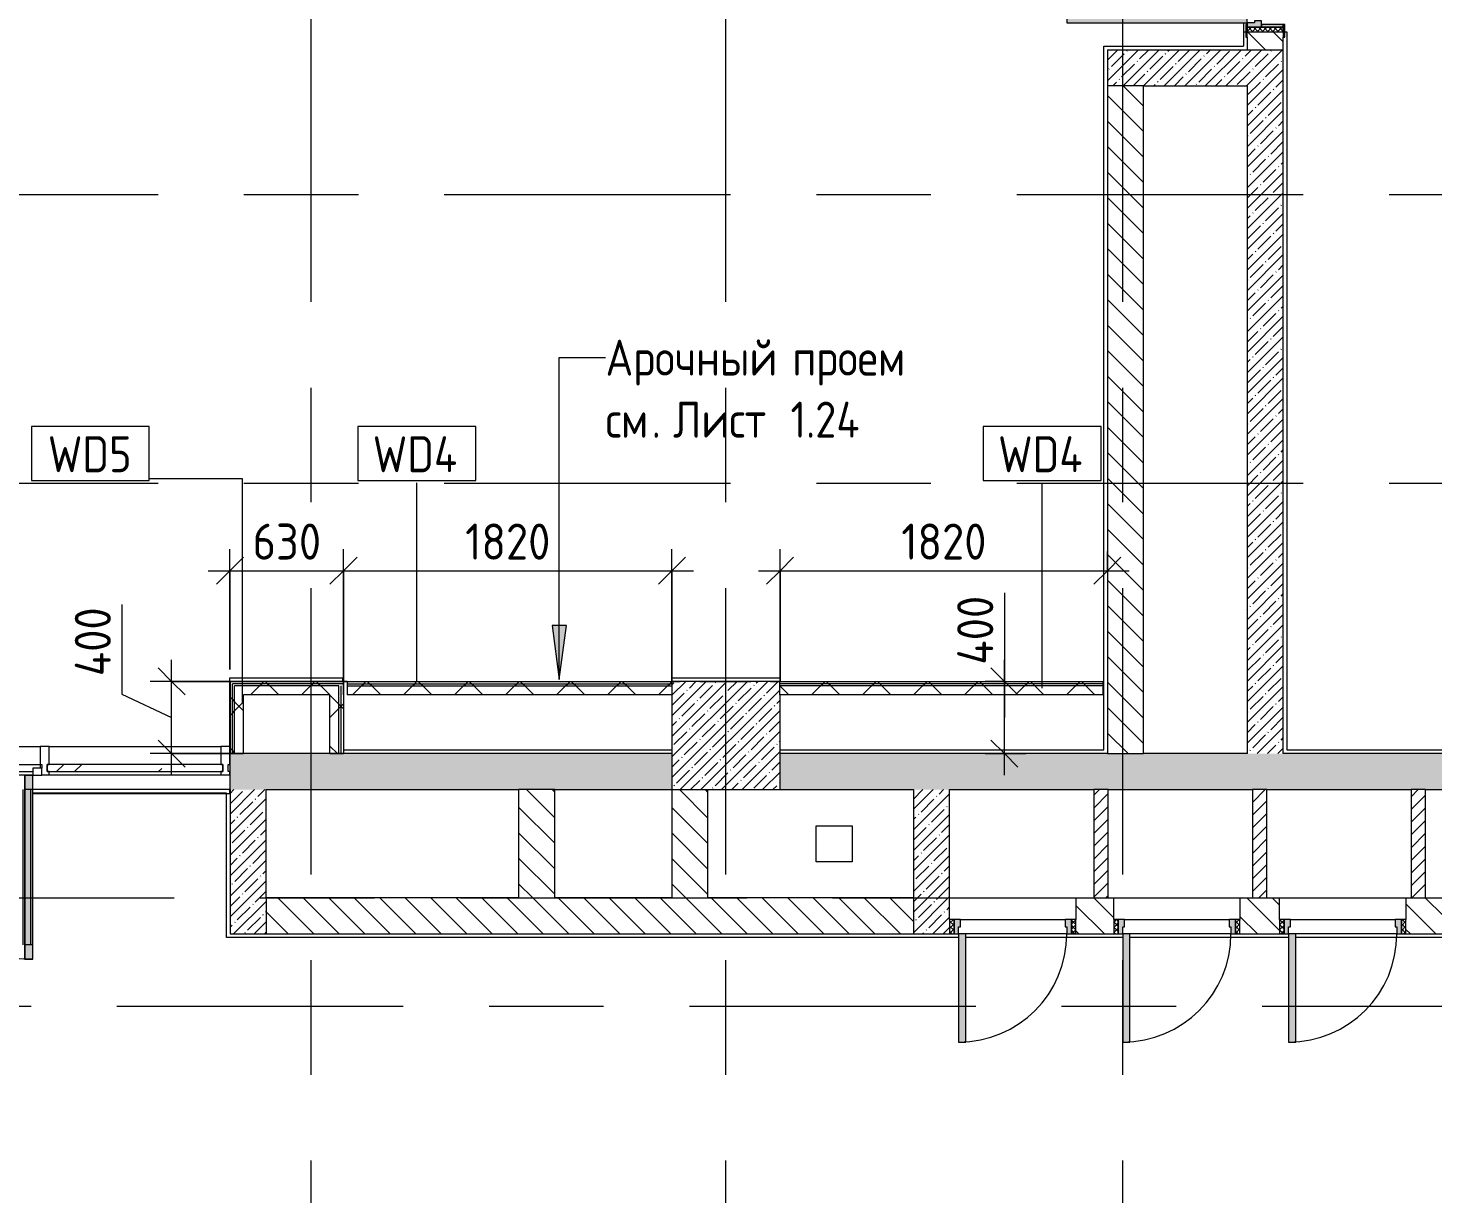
# Model space of a CAD drawing. Header units: millimetres. Extents: x 35787 to 244346, y -8553 to 29000.
# Drawn here: x 50590 to 58380, y 9458 to 15924 of the extents above; entities that cross this region are included whole.
import ezdxf

# ---------------------------------------------------------------- set-up
doc = ezdxf.new("R2010")
doc.units = ezdxf.units.MM
doc.linetypes.add('IMPORT-Невидимая', pattern=[391.222223, 282.222223, -109])
doc.linetypes.add('Осевая', pattern=[3175, 635, -476.25, 1587.5, -476.25])
for name, color, linetype, lineweight in [('A-ANNO-DIMS', 7, 'Continuous', 9), ('A-ANNO-DIMS-100', 7, 'Continuous', 9), ('A-DETL-2', 7, 'IMPORT-Невидимая', 13), ('A-GLAZ-CURT', 7, 'Continuous', 9), ('A-GLAZ-CWMG', 7, 'Continuous', 9), ('A-WALL-1', 7, 'Continuous', 13), ('A-WALL-IDEN', 7, 'Continuous', 9), ('I-WALL', 7, 'Continuous', 9), ('S-COLS', 7, 'Continuous', 9), ('Оси-2', 7, 'Осевая', 9)]:
    doc.layers.add(name, color=color, linetype=linetype, lineweight=lineweight)
for name, color, linetype, lineweight, true_color in [('A-DETL-GENF-1', 7, 'Continuous', 9, 0xe2e2e2), ('A-DETL-GENF-2', 7, 'Continuous', 9, 0xaaaaaa), ('A-DOOR-1', 7, 'Continuous', 9, 0xaaaaaa), ('A-DOOR-2', 7, 'Continuous', 9, 0xe2e2e2), ('A-DOOR-FRAM-1', 7, 'Continuous', 9, 0xe2e2e2), ('A-DOOR-FRAM-2', 7, 'Continuous', 9, 0xaaaaaa), ('A-FLOR-1', 7, 'Continuous', 9, 0xaaaaaa), ('A-WALL-2', 5, 'Continuous', 13, 0x0000ff), ('A-WALL-3', 7, 'Continuous', 13, 0x008040), ('G-ANNO-TEXT-1', 7, 'Continuous', 9, 0x3c3c3c), ('I-WALL-2', 5, 'Continuous', 9, 0x0000ff), ('I-WALL-3', 7, 'Continuous', 9, 0x008040)]:
    doc.layers.add(name, color=color, linetype=linetype, lineweight=lineweight, true_color=true_color)
doc.styles.add('GOST Common_1', font='GOST_Common.ttf', dxfattribs={"width": 0.9, "height": 200})
doc.styles.add('ISOCPEUR_1', font='isocpeur.ttf', dxfattribs={"width": 0.9, "height": 200})
doc.dimstyles.new('ISO-2_0_0_9К_Средний_округл2', dxfattribs={"dimscale": 304.8, "dimtxt": 199.196235, "dimasz": 0.492126, "dimexe": 0.393701, "dimexo": 0, "dimgap": 0, "dimtad": 1, "dimdec": 0, "dimrnd": 10, "dimzin": 0, "dimdsep": 46, "dimtxsty": 'ISOCPEUR_1', "dimblk1": 'OBLIQUE', "dimblk2": 'OBLIQUE', "dimsah": 1, "dimcen": 0.09, "dimdle": 0.393701, "dimazin": 0, "dimtfac": 1, "dimtdec": 4, "dimtix": 1, "dimtmove": 1, "dimatfit": 3, "dimfxl": 1, "dimtvp": 1, "dimtolj": 1, "dimtzin": 0, "dimarcsym": 2})
doc.dimstyles.new('ISO-2_0_0_9К_Средний_округл2_1', dxfattribs={"dimscale": 304.8, "dimtxt": 199.196235, "dimasz": 0.492126, "dimexe": 0.393701, "dimexo": 0, "dimgap": 0, "dimtad": 1, "dimdec": 0, "dimrnd": 10, "dimzin": 0, "dimdsep": 46, "dimtxsty": 'ISOCPEUR_1', "dimblk1": 'OBLIQUE', "dimblk2": 'OBLIQUE', "dimsah": 1, "dimcen": 0.09, "dimdle": 0.393701, "dimazin": 0, "dimtfac": 1, "dimtdec": 4, "dimtix": 1, "dimtmove": 0, "dimatfit": 3, "dimfxl": 1, "dimtvp": 1, "dimtolj": 1, "dimtzin": 0, "dimarcsym": 2})
pattern_1 = [(45, (0, 0), (-57.02463, 57.02463), []), (45, (57.025, 0), (-57.02463, 57.02463), [100.806, -20.161, 3.353, -16.808])]
pattern_2 = [(135, (0, 0), (-70.71068, -70.71068), [])]
pattern_3 = [(45, (0, 0), (-35.35534, 35.35534), [])]
pattern_4 = [(45, (0, 0), (-141.42136, 141.42136), []), (135, (0, 0), (-141.42136, -141.42136), [])]

# ---------------------------------------------------------------- blocks, each defined once
blk = doc.blocks.new('BSC_Колонна _Прямоугольная - 600х600-23205375-План монтажа стен и перегородок 1 этажа  в осях 12-23')
at = {"layer": 'S-COLS'}
h = blk.add_hatch(dxfattribs=at)
h.set_pattern_fill('FP_28', color=256, style=0, pattern_type=2)
h.set_pattern_definition([(45, (-54460, -12000), (-57.02463, 57.02463), []), (45, (-54402.975, -12000), (-57.02463, 57.02463), [100.806, -20.161, 3.353, -16.808])])
h.paths.add_polyline_path([(-300, -300), (300, -300), (300, 225), (297.8, 225), (297.8, 300), (-300, 300)])
for p, q in [((297.8, 300), (-300, 300)), ((-300, 300), (-300, -300)), ((300, -300), (300, 225)), ((-300, -300), (300, -300))]:
    blk.add_line(p, q, dxfattribs=at)
blk = doc.blocks.new('110_Дверь_СКБ_1Ст_Внутренняя1 - Д-12 1100x2100h_дверь в горячий цех-32113407-План монтажа стен и перегородок 1 этажа  в осях 12-23')
at = {"layer": 'A-DOOR-1'}
h = blk.add_hatch(dxfattribs=at)
h.set_pattern_fill('FP_43', color=256, style=0, pattern_type=2)
h.set_pattern_definition([(135, (1751.41, 164.685), (-14.14214, -14.14214), []), (225, (1751.41, 164.685), (14.14214, -14.14214), [])])
h.paths.add_polyline_path([(537.5, -100), (562.5, -100), (562.5, 100), (537.5, 100)])
at = {"layer": 'A-DOOR-2'}
h = blk.add_hatch(color=256, dxfattribs=at)
h.paths.add_polyline_path([(-512.5, 100), (-512.5, 20), (-477.5, 20), (-477.5, 60), (-487.5, 60), (-487.5, 100)])
h.paths.add_polyline_path([(502.5, 60), (502.5, 20), (537.5, 20), (537.5, 100), (512.5, 100), (512.5, 60)])
at = {"layer": 'A-DOOR-FRAM-1'}
for points in [[(-487.5, 1100), (-487.5, 100), (-447.5, 100), (-447.5, 1100)], [(-567.5, 100), (-497.5, 100), (-497.5, 108), (-567.5, 108)], [(522.5, 100), (592.5, 100), (592.5, 108), (522.5, 108)], [(-512.5, -100), (-497.5, -100), (-497.5, 20), (-512.5, 20)], [(522.5, -100), (537.5, -100), (537.5, 20), (522.5, 20)], [(-567.5, -108), (-497.5, -108), (-497.5, -100), (-567.5, -100)], [(522.5, -108), (592.5, -108), (592.5, -100), (522.5, -100)]]:
    blk.add_hatch(color=256, dxfattribs=at).paths.add_polyline_path(points)
at = {"layer": 'A-DOOR-FRAM-2'}
h = blk.add_hatch(dxfattribs=at)
h.set_pattern_fill('FP_44', color=256, style=0, pattern_type=2)
h.set_pattern_definition([(45, (-371.384, 164.685), (-14.1421, 14.1421), []), (135, (-371.384, 164.685), (-14.1421, -14.1421), [])])
h.paths.add_polyline_path([(-537.5, -100), (-512.5, -100), (-512.5, 100), (-537.5, 100)])
at = {"layer": 'A-DOOR-1'}
for p, q in [((-487.5, 1100), (-487.5, 100)), ((-447.5, 1100), (-487.5, 1100)), ((-447.5, 100), (-447.5, 1100)), ((-487.5, 100), (-447.5, 100))]:
    blk.add_line(p, q, dxfattribs=at)
blk.add_arc((-487.5, 100), 1000, 360, 90, dxfattribs=at)
at = {"layer": 'A-DOOR-FRAM-2'}
for p, q in [((-497.5, 108), (-567.5, 108)), ((-567.5, 108), (-567.5, 100)), ((-567.5, 100), (-497.5, 100)), ((-512.5, 100), (-537.5, 100)), ((-537.5, 100), (-537.5, -100)), ((-487.5, 100), (-512.5, 100)), ((-512.5, 100), (-512.5, 20)), ((-512.5, -100), (-512.5, 100)), ((-497.5, 100), (-512.5, 100)), ((-512.5, 100), (-512.5, 99)), ((-512.5, 99), (-497.5, 99)), ((-497.5, 100), (-497.5, 108)), ((-497.5, 99), (-497.5, 100)), ((-487.5, 60), (-487.5, 100)), ((512.5, 100), (512.5, 60)), ((537.5, 100), (512.5, 100)), ((592.5, 108), (522.5, 108)), ((522.5, 108), (522.5, 100)), ((537.5, 100), (522.5, 100)), ((522.5, 100), (522.5, 99)), ((522.5, 100), (592.5, 100)), ((522.5, 99), (537.5, 99)), ((537.5, 20), (537.5, 100)), ((562.5, 100), (537.5, 100)), ((537.5, 100), (537.5, -100)), ((537.5, 99), (537.5, 100)), ((562.5, -100), (562.5, 100)), ((592.5, 100), (592.5, 108)), ((-512.5, 20), (-477.5, 20)), ((-497.5, 20), (-512.5, 20)), ((-512.5, 20), (-512.5, -100)), ((-497.5, -100), (-497.5, 20)), ((-477.5, 60), (-487.5, 60)), ((-477.5, 20), (-477.5, 60)), ((512.5, 60), (502.5, 60)), ((502.5, 60), (502.5, 20)), ((502.5, 20), (537.5, 20)), ((537.5, 20), (522.5, 20)), ((522.5, 20), (522.5, -100)), ((537.5, -100), (537.5, 20)), ((-497.5, -100), (-567.5, -100)), ((-567.5, -100), (-567.5, -108)), ((-567.5, -108), (-497.5, -108)), ((-537.5, -100), (-512.5, -100)), ((-512.5, -100), (-497.5, -100)), ((-497.5, -108), (-497.5, -100)), ((522.5, -100), (537.5, -100)), ((592.5, -100), (522.5, -100)), ((522.5, -100), (522.5, -108)), ((522.5, -108), (592.5, -108)), ((537.5, -100), (562.5, -100)), ((592.5, -108), (592.5, -100))]:
    blk.add_line(p, q, dxfattribs=at)
blk = doc.blocks.new('110_Дверь_СКБ_1Ст - д-18 700x2100h_Технический шкаф ЭОМ и СС-23257539-План монтажа стен и перегородок 1 этажа  в осях 12-23')
at = {"layer": 'A-DOOR-1'}
h = blk.add_hatch(dxfattribs=at)
h.set_pattern_fill('FP_61', color=256, style=0, pattern_type=2)
h.set_pattern_definition([(135, (1951.41, 164.685), (-14.14214, -14.14214), []), (225, (1951.41, 164.685), (14.14214, -14.14214), [])])
h.paths.add_polyline_path([(362.5, 100), (337.5, 100), (337.5, 20), (362.5, 20)])
at = {"layer": 'A-DOOR-2'}
h = blk.add_hatch(color=256, dxfattribs=at)
h.paths.add_polyline_path([(-312.5, 100), (-312.5, 20), (-277.5, 20), (-277.5, 60), (-287.5, 60), (-287.5, 100)])
h.paths.add_polyline_path([(312.5, 100), (312.5, 60), (302.5, 60), (302.5, 20), (337.5, 20), (337.5, 100)])
at = {"layer": 'A-DOOR-FRAM-1'}
blk.add_hatch(color=256, dxfattribs=at).paths.add_polyline_path([(272.5, 700), (272.5, 100), (312.5, 100), (312.5, 700)])
at = {"layer": 'A-DOOR-FRAM-2'}
h = blk.add_hatch(dxfattribs=at)
h.set_pattern_fill('FP_62', color=256, style=0, pattern_type=2)
h.set_pattern_definition([(45, (-171.384, 164.685), (-14.1421, 14.1421), []), (135, (-171.384, 164.685), (-14.1421, -14.1421), [])])
h.paths.add_polyline_path([(-312.5, 100), (-337.5, 100), (-337.5, 20), (-312.5, 20)])
at = {"layer": 'A-DOOR-1'}
for p, q in [((312.5, 700), (272.5, 700)), ((272.5, 700), (272.5, 100)), ((312.5, 100), (312.5, 700)), ((272.5, 100), (312.5, 100))]:
    blk.add_line(p, q, dxfattribs=at)
blk.add_arc((312.5, 100), 600, 90, 180, dxfattribs=at)
at = {"layer": 'A-DOOR-FRAM-2'}
for p, q in [((-312.5, 100), (-337.5, 100)), ((-337.5, 100), (-337.5, 20)), ((-287.5, 100), (-312.5, 100)), ((-312.5, 100), (-312.5, 20)), ((-312.5, 20), (-312.5, 100)), ((-287.5, 60), (-287.5, 100)), ((-287.5, 100), (272.5, 100)), ((312.5, 100), (312.5, 60)), ((337.5, 100), (312.5, 100)), ((337.5, 20), (337.5, 100)), ((362.5, 100), (337.5, 100)), ((337.5, 100), (337.5, 20)), ((362.5, 20), (362.5, 100)), ((-337.5, 20), (-312.5, 20)), ((-312.5, 20), (-277.5, 20)), ((-277.5, 60), (-287.5, 60)), ((-277.5, 20), (-277.5, 60)), ((302.5, 20), (-277.5, 20)), ((312.5, 60), (302.5, 60)), ((302.5, 60), (302.5, 20)), ((302.5, 20), (337.5, 20)), ((337.5, 20), (362.5, 20))]:
    blk.add_line(p, q, dxfattribs=at)
blk = doc.blocks.new('Дверь_Витражная_остекление_ - В-19-32784442-План монтажа стен и перегородок 1 этажа  в осях 12-23')
at = {"layer": 'A-DETL-GENF-1'}
for points in [[(-710, 1040), (-710, 20), (-665, 20), (-665, 1040)], [(715, 420), (715, 20), (760, 20), (760, 420)]]:
    blk.add_hatch(color=256, dxfattribs=at).paths.add_polyline_path(points)
at = {"layer": 'A-DETL-GENF-2'}
for p, q in [((-710, 1040), (-665, 1040)), ((-710, 1040), (-710, 20)), ((-665, 1040), (-710, 1040)), ((-710, 1040), (-710, 20)), ((-665, 1040), (-665, 20)), ((-665, 20), (-665, 1040)), ((-710, 960), (-665, 960)), ((-700, 960), (-700, 100)), ((-656, 960), (-656, 100)), ((760, 420), (715, 420)), ((715, 420), (715, 20)), ((760, 420), (715, 420)), ((715, 420), (715, 20)), ((760, 420), (760, 20)), ((760, 20), (760, 420)), ((706, 340), (706, 100)), ((760, 340), (715, 340)), ((750, 340), (750, 100)), ((-710, 100), (-665, 100)), ((760, 100), (715, 100)), ((-665, 20), (-710, 20)), ((-710, 20), (-665, 20))]:
    blk.add_line(p, q, dxfattribs=at)
at = {"layer": 'A-DOOR-1'}
for p, q in [((-710, 1040), (-710, 20)), ((710, 420), (710, 20)), ((-710, 20), (-760, 20)), ((-760, 20), (-760, -20)), ((-710, -20), (-710, 20)), ((760, 20), (710, 20)), ((710, 20), (710, -20)), ((760, -20), (760, 20)), ((-760, -20), (-710, -20)), ((710, -20), (760, -20))]:
    blk.add_line(p, q, dxfattribs=at)
for centre, radius, start, end in [((-710, 20), 1020, 360, 90), ((710, 20), 400, 90, 180)]:
    blk.add_arc(centre, radius, start, end, dxfattribs=at)
blk = doc.blocks.new('Прямоугольный импост - Импост структурный с накладкой - 160мм Темный-32784438-План монтажа стен и перегородок 1 этажа  в осях 12-23')
at = {"layer": 'A-GLAZ-CWMG'}
for p, q in [((49156, 11940), (50656, 11940)), ((49156, 11820), (49156, 11840)), ((49156, 11840), (50656, 11840)), ((49196, 11800), (50616, 11800)), ((49196, 11783), (50616, 11783)), ((50656, 11840), (50656, 11820))]:
    blk.add_line(p, q, dxfattribs=at)
blk = doc.blocks.new('Системная панель - Стекло - 40мм-32784544-План монтажа стен и перегородок 1 этажа  в осях 12-23')
at = {"layer": 'A-GLAZ-CURT'}
h = blk.add_hatch(dxfattribs=at)
h.set_pattern_fill('FP_82', color=256, style=0, pattern_type=2)
h.set_pattern_definition([(225, (51282.5, 11700), (282.8427, -282.8427), [200, -600]), (225, (51482.5, 11800), (282.8427, -282.8427), [600, -200]), (225, (51082.5, 11900), (282.8427, -282.8427), [200, -600])])
h.paths.add_polyline_path([(-486.5, 0), (-486.5, -40), (486.5, -40), (486.5, 0), (-296.5, 0)])
for p, q in [((486.5, 0), (-486.5, 0)), ((-486.5, 0), (-486.5, -40)), ((486.5, -40), (486.5, 0)), ((-486.5, -40), (486.5, -40))]:
    blk.add_line(p, q, dxfattribs=at)
blk = doc.blocks.new('Прямоугольный импост - Импост структурный с накладкой - 160мм Темный-V67-План монтажа стен и перегородок 1 этажа  в осях 12-23')
at = {"layer": 'A-GLAZ-CWMG'}
for p, q in [((-25, 40), (-25, 140)), ((-25, 140), (25, 140)), ((25, 140), (25, 40)), ((-15, 40), (-25, 40)), ((-25, -17), (-25, 0)), ((-25, 0), (-15, 0)), ((-15, 0), (-15, 40)), ((15, 40), (15, 20)), ((25, 40), (15, 40)), ((15, -17), (-25, -17))]:
    blk.add_line(p, q, dxfattribs=at)
blk = doc.blocks.new('Прямоугольный импост - Импост структурный с накладкой - 160мм Темный-32784440-План монтажа стен и перегородок 1 этажа  в осях 12-23')
at = {"layer": 'A-GLAZ-CWMG'}
for p, q in [((50706, 11940), (51659, 11940)), ((50706, 11783), (51659, 11783))]:
    blk.add_line(p, q, dxfattribs=at)
blk = doc.blocks.new('Прямоугольный импост - Импост структурный с накладкой - 160мм Темный-30755843-План монтажа стен и перегородок 1 этажа  в осях 12-23')
at = {"layer": 'A-GLAZ-CWMG'}
for p, q in [((0, 140), (-50, 140)), ((-50, 140), (-50, 40)), ((0, 40), (0, 140)), ((-50, 40), (-40, 40)), ((-40, 0), (-50, 0)), ((-50, 0), (-50, -17)), ((-40, 40), (-40, 0)), ((-10, 0), (-10, 40)), ((-10, 40), (0, 40)), ((0, 0), (-10, 0)), ((0, -17), (0, 0)), ((-50, -17), (0, -17))]:
    blk.add_line(p, q, dxfattribs=at)
blk = doc.blocks.new('DIMBLOCK65-План монтажа стен и перегородок 1 этажа  в осях 12-23')
at = {"layer": 'A-ANNO-DIMS-100'}
for p, q in [((51110, 12727.4), (51110, 12229.1)), ((51386, 11780), (51386, 12420)), ((52358.9, 12300), (51266, 12300)), ((51386, 12300), (52358.9, 12300)), ((51110, 12229.1), (51386, 12100)), ((51710, 11900), (51266, 11900)), ((51386, 11900), (51710, 11900))]:
    blk.add_line(p, q, dxfattribs=at)
at = {"layer": 'A-ANNO-DIMS-100', "lineweight": 20}
for p, q in [((51386, 12300), (51311, 12375)), ((51386, 12300), (51461, 12225)), ((51386, 11900), (51311, 11975)), ((51386, 11900), (51461, 11825))]:
    blk.add_line(p, q, dxfattribs=at)
at = {"layer": 'A-ANNO-DIMS-100', "color": 0, "insert": (50848.8, 12329.1), "char_height": 200, "width": 478.071, "attachment_point": 1, "rotation": 90, "line_spacing_factor": 1.149209, "style": 'ISOCPEUR_1'}
blk.add_mtext('400', dxfattribs=at)
blk = doc.blocks.new('_Oblique')
at = {"color": 0, "linetype": 'ByBlock', "lineweight": -2}
blk.add_line((-0.5, -0.5), (0.5, 0.5), dxfattribs=at)
blk = doc.blocks.new('DIMBLOCK66-План монтажа стен и перегородок 1 этажа  в осях 12-23')
at = {"layer": 'A-ANNO-DIMS-100'}
for p, q in [((56003.5, 12791.4), (56003.5, 12293)), ((56003.5, 11780), (56003.5, 12420)), ((55897.4, 12300), (56123.5, 12300)), ((56003.5, 12300), (55897.4, 12300)), ((56003.5, 12293), (56003.5, 12100)), ((55897.4, 11900), (56123.5, 11900)), ((56003.5, 11900), (55897.4, 11900))]:
    blk.add_line(p, q, dxfattribs=at)
at = {"layer": 'A-ANNO-DIMS-100', "lineweight": 20}
for p, q in [((56003.5, 12300), (55928.5, 12375)), ((56003.5, 12300), (56078.5, 12225)), ((56003.5, 11900), (55928.5, 11975)), ((56003.5, 11900), (56078.5, 11825))]:
    blk.add_line(p, q, dxfattribs=at)
at = {"layer": 'A-ANNO-DIMS-100', "color": 0, "insert": (55742.2, 12393), "char_height": 200, "width": 478.071, "attachment_point": 1, "rotation": 90, "line_spacing_factor": 1.149209, "style": 'ISOCPEUR_1'}
blk.add_mtext('400', dxfattribs=at)
blk = doc.blocks.new('DIMBLOCK67-План монтажа стен и перегородок 1 этажа  в осях 12-23')
at = {"layer": 'A-ANNO-DIMS-100'}
for p, q in [((54760, 12300), (54760, 13034.4)), ((56575.3, 13020.4), (56575.3, 12794.4)), ((56575.3, 12914.4), (56575.3, 13020.4)), ((54640, 12914.4), (56695.3, 12914.4)), ((54760, 12914.4), (54760, 12300))]:
    blk.add_line(p, q, dxfattribs=at)
at = {"layer": 'A-ANNO-DIMS-100', "lineweight": 20}
for p, q in [((54760, 12914.4), (54835, 12989.4)), ((56575.3, 12914.4), (56650.3, 12989.4)), ((54760, 12914.4), (54685, 12839.4)), ((56575.3, 12914.4), (56500.3, 12839.4))]:
    blk.add_line(p, q, dxfattribs=at)
at = {"layer": 'A-ANNO-DIMS-100', "color": 0, "insert": (55432, 13175.7), "char_height": 200, "width": 565.411, "attachment_point": 1, "line_spacing_factor": 1.149209, "style": 'ISOCPEUR_1'}
blk.add_mtext('1820', dxfattribs=at)
blk = doc.blocks.new('DIMBLOCK68-План монтажа стен и перегородок 1 этажа  в осях 12-23')
at = {"layer": 'A-ANNO-DIMS-100'}
for p, q in [((51709, 12366), (51709, 13034.4)), ((52338.9, 12225), (52338.9, 13034.4)), ((51589, 12914.4), (52338.9, 12914.4)), ((51709, 12914.4), (51709, 12366)), ((52338.9, 12914.4), (52338.9, 12225))]:
    blk.add_line(p, q, dxfattribs=at)
at = {"layer": 'A-ANNO-DIMS-100', "lineweight": 20}
for p, q in [((51709, 12914.4), (51784, 12989.4)), ((52338.9, 12914.4), (52413.9, 12989.4)), ((51709, 12914.4), (51634, 12839.4)), ((52338.9, 12914.4), (52263.9, 12839.4))]:
    blk.add_line(p, q, dxfattribs=at)
at = {"layer": 'A-ANNO-DIMS-100', "color": 0, "insert": (51834.3, 13175.7), "char_height": 200, "width": 455.087, "attachment_point": 1, "line_spacing_factor": 1.149209, "style": 'ISOCPEUR_1'}
blk.add_mtext('630', dxfattribs=at)
blk = doc.blocks.new('DIMBLOCK69-План монтажа стен и перегородок 1 этажа  в осях 12-23')
at = {"layer": 'A-ANNO-DIMS-100'}
for p, q in [((52338.9, 12225), (52338.9, 13034.4)), ((54160, 12300), (54160, 13034.4)), ((52338.9, 12914.4), (54280, 12914.4)), ((52338.9, 12914.4), (52338.9, 12225)), ((54160, 12914.4), (54160, 12300))]:
    blk.add_line(p, q, dxfattribs=at)
at = {"layer": 'A-ANNO-DIMS-100', "lineweight": 20}
for p, q in [((52338.9, 12914.4), (52413.9, 12989.4)), ((54160, 12914.4), (54235, 12989.4)), ((52338.9, 12914.4), (52263.9, 12839.4)), ((54160, 12914.4), (54085, 12839.4))]:
    blk.add_line(p, q, dxfattribs=at)
at = {"layer": 'A-ANNO-DIMS-100', "color": 0, "insert": (53013.8, 13175.7), "char_height": 200, "width": 565.411, "attachment_point": 1, "line_spacing_factor": 1.149209, "style": 'ISOCPEUR_1'}
blk.add_mtext('1820', dxfattribs=at)
blk = doc.blocks.new('М_стена_0001 - Типоразмер-25382663-План монтажа стен и перегородок 1 этажа  в осях 12-23')
at = {"layer": 'A-WALL-IDEN'}
for p, q in [((3.258, 1.523), (-3.273, 1.523)), ((-3.273, 1.523), (-3.273, -1.477)), ((3.258, -1.477), (3.258, 1.523)), ((-3.273, -1.477), (3.258, -1.477))]:
    blk.add_line(p, q, dxfattribs=at)
blk = doc.blocks.new('М_стена2 - Типоразмер-30678229-План монтажа стен и перегородок 1 этажа  в осях 12-23')
at = {"layer": 'A-WALL-IDEN'}
for p, q in [((3.258, 1.523), (-3.273, 1.523)), ((-3.273, 1.523), (-3.273, -1.477)), ((3.258, -1.477), (3.258, 1.523)), ((-3.273, -1.477), (3.258, -1.477))]:
    blk.add_line(p, q, dxfattribs=at)

msp = doc.modelspace()

# ---------------------------------------------------------------- hatches: boundary and pattern name
at = {"layer": 'G-ANNO-TEXT-1'}
msp.add_hatch(color=256, dxfattribs=at).paths.add_polyline_path([(53535.7, 12311), (53575.2, 12611), (53496.2, 12611)])
at = {"layer": 'I-WALL'}
h = msp.add_hatch(dxfattribs=at)
h.set_pattern_fill('FP_20', color=256, style=0, pattern_type=2)
h.set_pattern_definition(pattern_2)
h.paths.add_polyline_path([(57550, 15803.8), (57550, 15903.8), (57350, 15903.8), (57350, 15803.8)])
h.paths.add_polyline_path([(57550, 17003.8), (57550, 18800), (57350, 18800), (57350, 17003.8)])
h = msp.add_hatch(dxfattribs=at)
h.set_pattern_fill('FP_1', color=256, style=0, pattern_type=2)
h.set_pattern_definition(pattern_1)
h.paths.add_polyline_path([(57350, 15603.8), (57350, 15803.8), (56575.3, 15803.8), (56575.3, 15603.8), (57283, 15603.8)])
h = msp.add_hatch(dxfattribs=at)
h.set_pattern_fill('FP_1', color=256, style=0, pattern_type=2)
h.set_pattern_definition(pattern_1)
h.paths.add_polyline_path([(57550, 11900), (57550, 15803.8), (57350, 15803.8), (57350, 11900)])
h = msp.add_hatch(dxfattribs=at)
h.set_pattern_fill('FP_20', color=256, style=0, pattern_type=2)
h.set_pattern_definition(pattern_2)
h.paths.add_polyline_path([(56575.3, 11900), (56775.3, 11900), (56775.3, 15603.8), (56575.3, 15603.8), (56575.3, 13124.1)])
h = msp.add_hatch(dxfattribs=at)
h.set_pattern_fill('FP_1', color=256, style=0, pattern_type=2)
h.set_pattern_definition(pattern_1)
h.paths.add_polyline_path([(55700, 11700), (60160, 11700), (60160, 11900), (54760, 11900), (54760, 11700), (55500, 11700)])
h.paths.add_polyline_path([(51710, 11700), (54160, 11700), (54160, 11900), (51710, 11900)])
h = msp.add_hatch(dxfattribs=at)
h.set_pattern_fill('FP_1', color=256, style=0, pattern_type=2)
h.set_pattern_definition(pattern_1)
h.paths.add_polyline_path([(51910, 10900), (51910, 11700), (51710, 11700), (51710, 10900)])
h = msp.add_hatch(dxfattribs=at)
h.set_pattern_fill('FP_20', color=256, style=0, pattern_type=2)
h.set_pattern_definition(pattern_2)
h.paths.add_polyline_path([(53310, 11100), (53510, 11100), (53510, 11700), (53310, 11700)])
h = msp.add_hatch(dxfattribs=at)
h.set_pattern_fill('FP_20', color=256, style=0, pattern_type=2)
h.set_pattern_definition(pattern_2)
h.paths.add_polyline_path([(54160, 11100), (54360, 11100), (54360, 11700), (54160, 11700)])
h = msp.add_hatch(dxfattribs=at)
h.set_pattern_fill('FP_1', color=256, style=0, pattern_type=2)
h.set_pattern_definition(pattern_1)
h.paths.add_polyline_path([(55500, 10900), (55700, 10900), (55700, 11700), (55500, 11700), (55500, 10980)])
h = msp.add_hatch(dxfattribs=at)
h.set_pattern_fill('FP_48', color=256, style=0, pattern_type=2)
h.set_pattern_definition(pattern_3)
h.paths.add_polyline_path([(56499.2, 11100), (56579.2, 11100), (56579.2, 11700), (56499.2, 11700)])
h = msp.add_hatch(dxfattribs=at)
h.set_pattern_fill('FP_48', color=256, style=0, pattern_type=2)
h.set_pattern_definition(pattern_3)
h.paths.add_polyline_path([(57379.2, 11100), (57459.2, 11100), (57459.2, 11700), (57379.2, 11700)])
h = msp.add_hatch(dxfattribs=at)
h.set_pattern_fill('FP_48', color=256, style=0, pattern_type=2)
h.set_pattern_definition(pattern_3)
h.paths.add_polyline_path([(58259.2, 11100), (58339.2, 11100), (58339.2, 11700), (58259.2, 11700)])
h = msp.add_hatch(dxfattribs=at)
h.set_pattern_fill('FP_20', color=256, style=0, pattern_type=2)
h.set_pattern_definition(pattern_2)
h.paths.add_polyline_path([(51910, 10900), (55500, 10900), (55500, 11100), (51910, 11100), (51910, 11055.7)])
h.paths.add_polyline_path([(57310, 10900), (57530, 10900), (57530, 11100), (57310, 11100), (57310, 10980)])
h.paths.add_polyline_path([(56400, 10900), (56610, 10900), (56610, 11100), (56400, 11100), (56400, 10980)])
h.paths.add_polyline_path([(58440, 10900), (58440, 11100), (58230, 11100), (58230, 10900)])
at = {"layer": 'I-WALL-2'}
h = msp.add_hatch(dxfattribs=at)
h.set_pattern_fill('FP_78', color=256, style=0, pattern_type=2)
h.set_pattern_definition(pattern_4)
h.paths.add_polyline_path([(54158.9, 12287.5), (54158.9, 12300), (52358.9, 12300), (52358.9, 12287.5), (52930, 12287.5)])
h = msp.add_hatch(dxfattribs=at)
h.set_pattern_fill('FP_78', color=256, style=0, pattern_type=2)
h.set_pattern_definition(pattern_4)
h.paths.add_polyline_path([(54158.9, 12275), (54158.9, 12287.5), (52358.9, 12287.5), (52358.9, 12275), (52930, 12275)])
h = msp.add_hatch(dxfattribs=at)
h.set_pattern_fill('FP_78', color=256, style=0, pattern_type=2)
h.set_pattern_definition(pattern_4)
h.paths.add_polyline_path([(54158.9, 12225), (54158.9, 12275), (52358.9, 12275), (52358.9, 12225), (52930, 12225)])
h = msp.add_hatch(dxfattribs=at)
h.set_pattern_fill('FP_78', color=256, style=0, pattern_type=2)
h.set_pattern_definition(pattern_4)
h.paths.add_polyline_path([(56551.3, 12287.5), (56551.3, 12300), (54757.8, 12300), (54757.8, 12287.5), (55832, 12287.5)])
h = msp.add_hatch(dxfattribs=at)
h.set_pattern_fill('FP_78', color=256, style=0, pattern_type=2)
h.set_pattern_definition(pattern_4)
h.paths.add_polyline_path([(56551.3, 12275), (56551.3, 12287.5), (54757.8, 12287.5), (54757.8, 12275), (55832, 12275)])
h = msp.add_hatch(dxfattribs=at)
h.set_pattern_fill('FP_78', color=256, style=0, pattern_type=2)
h.set_pattern_definition(pattern_4)
h.paths.add_polyline_path([(56551.3, 12225), (56551.3, 12275), (54757.8, 12275), (54757.8, 12225), (55832, 12225)])
at = {"layer": 'I-WALL-3'}
h = msp.add_hatch(dxfattribs=at)
h.set_pattern_fill('FP_78', color=256, style=0, pattern_type=2)
h.set_pattern_definition(pattern_4)
h.paths.add_polyline_path([(51710, 12065.2), (51722.5, 12065.2), (51722.5, 12300), (51710, 12300), (51710, 12089.9)])
h = msp.add_hatch(dxfattribs=at)
h.set_pattern_fill('FP_78', color=256, style=0, pattern_type=2)
h.set_pattern_definition(pattern_4)
h.paths.add_polyline_path([(51735, 12287.5), (52338.9, 12287.5), (52338.9, 12300), (51722.5, 12300), (51722.5, 12287.5)])
h = msp.add_hatch(dxfattribs=at)
h.set_pattern_fill('FP_78', color=256, style=0, pattern_type=2)
h.set_pattern_definition(pattern_4)
h.paths.add_polyline_path([(51722.5, 12065.2), (51735, 12065.2), (51735, 12287.5), (51722.5, 12287.5), (51722.5, 12089.9)])
h = msp.add_hatch(dxfattribs=at)
h.set_pattern_fill('FP_78', color=256, style=0, pattern_type=2)
h.set_pattern_definition(pattern_4)
h.paths.add_polyline_path([(51785, 12275), (52338.9, 12275), (52338.9, 12287.5), (51735, 12287.5), (51735, 12275)])
h = msp.add_hatch(dxfattribs=at)
h.set_pattern_fill('FP_78', color=256, style=0, pattern_type=2)
h.set_pattern_definition(pattern_4)
h.paths.add_polyline_path([(51735, 12065.2), (51785, 12065.2), (51785, 12275), (51735, 12275), (51735, 12089.9)])
h = msp.add_hatch(dxfattribs=at)
h.set_pattern_fill('FP_78', color=256, style=0, pattern_type=2)
h.set_pattern_definition(pattern_4)
h.paths.add_polyline_path([(51785, 12225), (52313.9, 12225), (52313.9, 12275), (51785, 12275)])
h = msp.add_hatch(dxfattribs=at)
h.set_pattern_fill('FP_78', color=256, style=0, pattern_type=2)
h.set_pattern_definition(pattern_4)
h.paths.add_polyline_path([(52313.9, 12065.2), (52326.4, 12065.2), (52326.4, 12275), (52313.9, 12275), (52313.9, 12089.9)])
h = msp.add_hatch(dxfattribs=at)
h.set_pattern_fill('FP_78', color=256, style=0, pattern_type=2)
h.set_pattern_definition(pattern_4)
h.paths.add_polyline_path([(52338.9, 12065.2), (52338.9, 12275), (52326.4, 12275), (52326.4, 12065.2)])
h = msp.add_hatch(dxfattribs=at)
h.set_pattern_fill('FP_78', color=256, style=0, pattern_type=2)
h.set_pattern_definition(pattern_4)
h.paths.add_polyline_path([(52313.9, 12065.2), (52313.9, 12225), (52263.9, 12225), (52263.9, 12065.2)])
h = msp.add_hatch(dxfattribs=at)
h.set_pattern_fill('FP_78', color=256, style=0, pattern_type=2)
h.set_pattern_definition(pattern_4)
h.paths.add_polyline_path([(51712.7, 11900), (51722.5, 11900), (51722.5, 12065.2), (51710, 12065.2), (51710, 11900)])
h = msp.add_hatch(dxfattribs=at)
h.set_pattern_fill('FP_78', color=256, style=0, pattern_type=2)
h.set_pattern_definition(pattern_4)
h.paths.add_polyline_path([(51722.5, 11900), (51735, 11900), (51735, 12065.2), (51722.5, 12065.2), (51722.5, 12025.3)])
h = msp.add_hatch(dxfattribs=at)
h.set_pattern_fill('FP_78', color=256, style=0, pattern_type=2)
h.set_pattern_definition(pattern_4)
h.paths.add_polyline_path([(51785, 11900), (51785, 12065.2), (51735, 12065.2), (51735, 11900)])
h = msp.add_hatch(dxfattribs=at)
h.set_pattern_fill('FP_78', color=256, style=0, pattern_type=2)
h.set_pattern_definition(pattern_4)
h.paths.add_polyline_path([(52300.9, 11900), (52313.9, 11900), (52313.9, 12065.2), (52263.9, 12065.2), (52263.9, 11900)])

# ---------------------------------------------------------------- linework, layer by layer
at = {"layer": 'A-DETL-2'}
msp.add_line((52358.9, 12300), (56555.3, 12300), dxfattribs=at)
at = {"layer": 'A-FLOR-1'}
for p, q in [((57330, 15953.8), (57330, 15823.8)), ((57330, 15903.8), (57342, 15903.8)), ((57558, 15903.8), (57570, 15903.8)), ((57570, 15903.8), (57570, 11920)), ((56555.3, 11920), (56555.3, 15823.8)), ((56555.3, 15823.8), (57330, 15823.8)), ((51709, 11940), (51709, 12320)), ((51709, 12320), (52332.5, 12320)), ((52332.5, 12320), (52332.5, 12300)), ((54160, 12300), (54160, 12320)), ((54160, 12320), (54757.8, 12320)), ((54757.8, 12320), (54757.8, 12300)), ((52338.9, 11921), (54160, 11921)), ((54760, 11920), (56555.3, 11920)), ((57570, 11920), (60140, 11920)), ((51709, 11679), (51709, 11700)), ((51690, 11680), (50616, 11680)), ((50616, 11679), (51709, 11679)), ((51690, 10880), (51690, 11680)), ((54960, 11500), (55160, 11500)), ((54960, 11300), (54960, 11500)), ((55160, 11500), (55160, 11300)), ((55160, 11300), (54960, 11300)), ((55750, 10880), (51690, 10880)), ((56660, 10880), (55790, 10880)), ((57580, 10880), (56700, 10880)), ((58490, 10880), (57620, 10880))]:
    msp.add_line(p, q, dxfattribs=at)
at = {"layer": 'A-WALL-1'}
for p, q in [((56775.3, 15603.8), (56575.3, 15603.8)), ((51710, 11700), (51710, 11900)), ((56575.3, 11900), (56775.3, 11900)), ((53510, 11700), (53310, 11700)), ((56579.2, 11700), (56499.2, 11700)), ((57459.2, 11700), (57379.2, 11700)), ((58339.2, 11700), (58259.2, 11700)), ((51910, 11100), (51910, 10900)), ((55500, 11100), (55500, 10900)), ((56499.2, 11100), (56579.2, 11100)), ((57379.2, 11100), (57459.2, 11100)), ((58259.2, 11100), (58339.2, 11100))]:
    msp.add_line(p, q, dxfattribs=at)
at = {"layer": 'A-WALL-2'}
for p, q in [((52358.9, 12287.5), (54158.9, 12287.5)), ((52358.9, 12275), (54158.9, 12275)), ((56551.3, 12287.5), (54757.8, 12287.5)), ((56551.3, 12275), (54757.8, 12275))]:
    msp.add_line(p, q, dxfattribs=at)
at = {"layer": 'A-WALL-3'}
for p, q in [((51722.5, 11900), (51722.5, 12287.5)), ((52338.9, 12287.5), (51722.5, 12287.5)), ((51735, 11900), (51735, 12275)), ((52313.9, 12275), (51735, 12275)), ((52313.9, 11900), (52313.9, 12275)), ((52326.4, 11900), (52326.4, 12275))]:
    msp.add_line(p, q, dxfattribs=at)
at = {"layer": 'A-WALL-IDEN'}
for p, q in [((51778.1, 13424.4), (51262, 13424.4)), ((51778.1, 12182.5), (51778.1, 13424.4)), ((52745.8, 12303.5), (52745.8, 13400.9)), ((56213.5, 12263.1), (56213.5, 13400.9))]:
    msp.add_line(p, q, dxfattribs=at)
at = {"layer": 'G-ANNO-TEXT-1'}
for p, q in [((53535.7, 14096.1), (53791.9, 14096.1)), ((53535.7, 12311), (53535.7, 14096.1)), ((53575.2, 12611), (53496.2, 12611)), ((53496.2, 12611), (53535.7, 12311)), ((53535.7, 12311), (53575.2, 12611))]:
    msp.add_line(p, q, dxfattribs=at)
at = {"layer": 'I-WALL'}
for p, q in [((57350, 15873.8), (57350, 15803.8)), ((57550, 15803.8), (57550, 15873.8)), ((56575.3, 15803.8), (56575.3, 11900)), ((56575.3, 15803.8), (57550, 15803.8)), ((57550, 11900), (57550, 15803.8)), ((56775.3, 15603.8), (57350, 15603.8)), ((56775.3, 11900), (56775.3, 15603.8)), ((57350, 15603.8), (57350, 11900)), ((51710, 11900), (51709, 11900)), ((51709, 11900), (51709, 11700)), ((54160, 11900), (51710, 11900)), ((56575.3, 11900), (54760, 11900)), ((57350, 11900), (56775.3, 11900)), ((60160, 11900), (57550, 11900)), ((51710, 11700), (50616, 11700)), ((51710, 11700), (51710, 10900)), ((51910, 11700), (53310, 11700)), ((51910, 11100), (51910, 11700)), ((53310, 11700), (53310, 11100)), ((53510, 11700), (54160, 11700)), ((53510, 11100), (53510, 11700)), ((54160, 11700), (54160, 11100)), ((54360, 11100), (54360, 11700)), ((54760, 11700), (55500, 11700)), ((55500, 11700), (55500, 11100)), ((55700, 11700), (56499.2, 11700)), ((55700, 10980), (55700, 11700)), ((56499.2, 11700), (56499.2, 11100)), ((56579.2, 11700), (57379.2, 11700)), ((56579.2, 11100), (56579.2, 11700)), ((57379.2, 11700), (57379.2, 11100)), ((57459.2, 11700), (58259.2, 11700)), ((57459.2, 11100), (57459.2, 11700)), ((58259.2, 11700), (58259.2, 11100)), ((58339.2, 11700), (59140, 11700)), ((58339.2, 11100), (58339.2, 11700)), ((53310, 11100), (51910, 11100)), ((54160, 11100), (53510, 11100)), ((55500, 11100), (54360, 11100)), ((55700, 11100), (56499.2, 11100)), ((56400, 11100), (56400, 10980)), ((56579.2, 11100), (57379.2, 11100)), ((56610, 10980), (56610, 11100)), ((57310, 11100), (57310, 10980)), ((57459.2, 11100), (58259.2, 11100)), ((57530, 10980), (57530, 11100)), ((58230, 11100), (58230, 10980)), ((58339.2, 11100), (59140, 11100)), ((51710, 10900), (55700, 10900)), ((56400, 10900), (56610, 10900)), ((57310, 10900), (57530, 10900)), ((58230, 10900), (58440, 10900))]:
    msp.add_line(p, q, dxfattribs=at)
at = {"layer": 'I-WALL-2'}
for p, q in [((52358.9, 12300), (54158.9, 12300)), ((52358.9, 12300), (52358.9, 12225)), ((54158.9, 12300), (54158.9, 12225)), ((54757.8, 12300), (56551.3, 12300)), ((54757.8, 12225), (54757.8, 12300)), ((56551.3, 12225), (56551.3, 12300)), ((54158.9, 12225), (52358.9, 12225)), ((56551.3, 12225), (54757.8, 12225))]:
    msp.add_line(p, q, dxfattribs=at)
at = {"layer": 'I-WALL-3'}
for p, q in [((51710, 12300), (51710, 11900)), ((51710, 12300), (52338.9, 12300)), ((52338.9, 12300), (52338.9, 11900)), ((51785, 11900), (51785, 12225)), ((52263.9, 12225), (51785, 12225)), ((52263.9, 11900), (52263.9, 12225)), ((51710, 11900), (51785, 11900)), ((52263.9, 11900), (52338.9, 11900))]:
    msp.add_line(p, q, dxfattribs=at)
at = {"layer": 'Оси-2'}
for p, q in [((52160, 593.7), (52160, 24898.1)), ((54460, 593.7), (54460, 24898.1)), ((56660, 593.7), (56660, 24898.1)), ((39086.6, 15000), (81600, 15000)), ((39086.6, 13400), (81600, 13400)), ((39176.2, 11100), (82200, 11100)), ((40446.2, 10500), (82200, 10500))]:
    msp.add_line(p, q, dxfattribs=at)

# ---------------------------------------------------------------- block references
at = {"layer": 'A-DOOR-1'}
for name, p, rotation in [('110_Дверь_СКБ_1Ст_Внутренняя1 - Д-12 1100x2100h_дверь в горячий цех-32113407-План монтажа стен и перегородок 1 этажа  в осях 12-23', (57450, 16441.3), 89.99999999999991), ('Дверь_Витражная_остекление_ - В-19-32784442-План монтажа стен и перегородок 1 этажа  в осях 12-23', (49906, 11800), 180), ('110_Дверь_СКБ_1Ст - д-18 700x2100h_Технический шкаф ЭОМ и СС-23257539-План монтажа стен и перегородок 1 этажа  в осях 12-23', (56062.5, 11000), 180), ('110_Дверь_СКБ_1Ст - д-18 700x2100h_Технический шкаф ЭОМ и СС-23257539-План монтажа стен и перегородок 1 этажа  в осях 12-23', (56972.5, 11000), 180), ('110_Дверь_СКБ_1Ст - д-18 700x2100h_Технический шкаф ЭОМ и СС-23257539-План монтажа стен и перегородок 1 этажа  в осях 12-23', (57892.5, 11000), 180)]:
    msp.add_blockref(name, p, dxfattribs=dict(at, rotation=rotation))
at = {"layer": 'A-GLAZ-CURT', "rotation": 180}
msp.add_blockref('Системная панель - Стекло - 40мм-32784544-План монтажа стен и перегородок 1 этажа  в осях 12-23', (51182.5, 11800), dxfattribs=at)
at = {"layer": 'A-GLAZ-CWMG'}
for name, p in [('Прямоугольный импост - Импост структурный с накладкой - 160мм Темный-32784438-План монтажа стен и перегородок 1 этажа  в осях 12-23', (0, 0)), ('Прямоугольный импост - Импост структурный с накладкой - 160мм Темный-32784440-План монтажа стен и перегородок 1 этажа  в осях 12-23', (0, 0)), ('Прямоугольный импост - Импост структурный с накладкой - 160мм Темный-30755843-План монтажа стен и перегородок 1 этажа  в осях 12-23', (51709, 11800))]:
    msp.add_blockref(name, p, dxfattribs=at)
at = {"layer": 'A-GLAZ-CWMG', "extrusion": (0, 0, -1)}
msp.add_blockref('Прямоугольный импост - Импост структурный с накладкой - 160мм Темный-V67-План монтажа стен и перегородок 1 этажа  в осях 12-23', (-50681, 11800), dxfattribs=at)
at = {"layer": 'A-WALL-IDEN', "xscale": 99.99999999999993, "yscale": 99.99999999999993, "zscale": 99.99999999999993}
for name, p in [('М_стена2 - Типоразмер-30678229-План монтажа стен и перегородок 1 этажа  в осях 12-23', (50936.2, 13562.4)), ('М_стена_0001 - Типоразмер-25382663-План монтажа стен и перегородок 1 этажа  в осях 12-23', (52746.6, 13562.4)), ('М_стена_0001 - Типоразмер-25382663-План монтажа стен и перегородок 1 этажа  в осях 12-23', (56214.3, 13562.4))]:
    msp.add_blockref(name, p, dxfattribs=at)
at = {"layer": 'S-COLS'}
msp.add_blockref('BSC_Колонна _Прямоугольная - 600х600-23205375-План монтажа стен и перегородок 1 этажа  в осях 12-23', (54460, 12000), dxfattribs=at)

# ---------------------------------------------------------------- texts
at = {"layer": 'A-WALL-IDEN', "char_height": 200, "attachment_point": 1, "style": 'GOST Common_1'}
for s, insert, width in [('WD5', (50699.7, 13660.4), 584.43), ('WD4', (52501.1, 13660.4), 606.076), ('WD4', (55968.8, 13660.4), 606.076)]:
    msp.add_mtext(s, dxfattribs=dict(at, insert=insert, width=width))
at = {"layer": 'G-ANNO-TEXT-1', "char_height": 200, "attachment_point": 1, "style": 'GOST Common_1'}
for s, insert, width in [('Арочный', (53791.9, 14196.1), 1176.076), ('\\fGOST Common|b0|i0|c204|p34|;\\W.9; ', (54762.3, 14196.1), 79.367), ('проем', (54827.8, 14196.1), 815.316), ('см', (53791.9, 13852.1), 310.253), ('Лист', (54167, 13852.1), 656.582), (' 1.24', (54708.7, 13852.1), 591.645), ('. ', (54047.9, 13852.1), 144.304)]:
    msp.add_mtext(s, dxfattribs=dict(at, insert=insert, width=width))

# ---------------------------------------------------------------- dimensions: what is measured, and where the dimension line sits
at = {"layer": 'A-ANNO-DIMS'}
for base, p1, p2, override, picture, middle in [((52338.9, 12914.4), (51709, 12366), (52338.9, 12225), {"dimpost": '<>', "dimfxl": 645.458261}, 'DIMBLOCK68-План монтажа стен и перегородок 1 этажа  в осях 12-23', (52023.9, 13014.4)), ((54160, 12914.4), (52338.9, 12225), (54160, 12300), {"dimpost": '<>', "dimfxl": 1822.674517}, 'DIMBLOCK69-План монтажа стен и перегородок 1 этажа  в осях 12-23', (53249.4, 13014.4)), ((56575.3, 12914.4), (54760, 12300), (56575.3, 13020.4), {"dimpost": '<>', "dimfxl": 1953.00158}, 'DIMBLOCK67-План монтажа стен и перегородок 1 этажа  в осях 12-23', (55667.6, 13014.4))]:
    dim = msp.add_linear_dim(base=base, p1=p1, p2=p2, dimstyle='ISO-2_0_0_9К_Средний_округл2_1', override=override, dxfattribs=at)
    dim.commit()
    dim.dimension.update_dxf_attribs({"geometry": picture, "text_midpoint": middle})
for base, p1, p2, override, picture, middle in [((56003.5, 12300), (55897.4, 11900), (55897.4, 12300), {"dimpost": '<>', "dimfxl": 399.999957}, 'DIMBLOCK66-План монтажа стен и перегородок 1 этажа  в осях 12-23', (55875.5, 12632)), ((51386, 12300), (51710, 11900), (52358.9, 12300), {"dimpost": '<>', "dimfxl": 762.25415}, 'DIMBLOCK65-План монтажа стен и перегородок 1 этажа  в осях 12-23', (50982.1, 12568.1))]:
    dim = msp.add_linear_dim(base=base, p1=p1, p2=p2, angle=90, dimstyle='ISO-2_0_0_9К_Средний_округл2', override=override, dxfattribs=at)
    dim.commit()
    dim.dimension.update_dxf_attribs({"geometry": picture, "text_midpoint": middle, "dimtype": 160, "text_rotation": 90})

doc.saveas('drawing.dxf')
